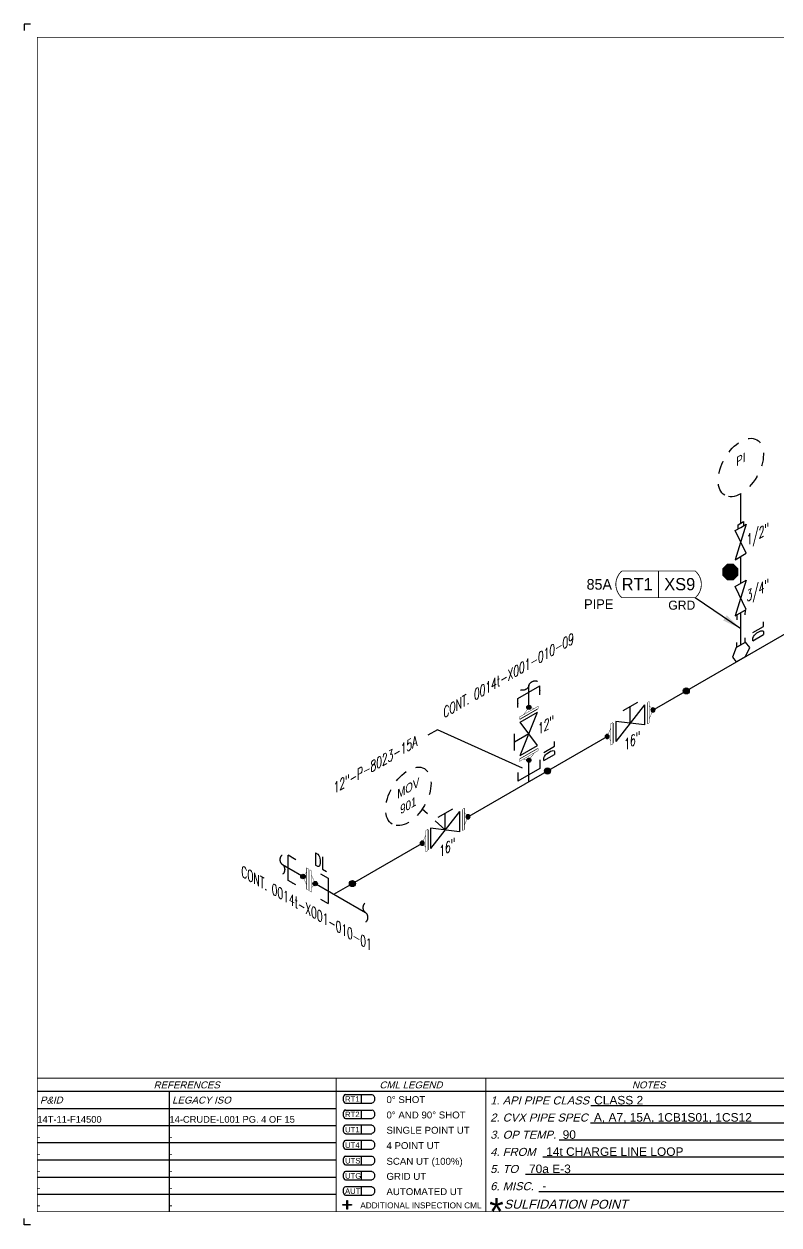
# Model space of a CAD drawing. Header units: inches. Extents: x 0 to 17.2, y 0 to 11.2.
# Drawn here: x 0 to 7.07, y 0 to 11.25 of the extents above; entities that cross this region are included whole.
import ezdxf
from ezdxf.enums import TextEntityAlignment as Align

# ---------------------------------------------------------------- set-up
doc = ezdxf.new("R2010")
doc.units = ezdxf.units.IN
doc.header["$MEASUREMENT"] = 0
doc.linetypes.add('HIDDEN2', pattern=[0.1875, 0.125, -0.0625])
for name, color, linetype in [('3', 1, 'Continuous'), ('BORDER', 3, 'Continuous'), ('BORDERTEXT', 7, 'Continuous'), ('COMP', 1, 'Continuous'), ('Continuation', 7, 'Continuous'), ('DL', 20, 'Continuous'), ('FITTINGS', 4, 'Continuous'), ('PART_PCML', 7, 'Continuous'), ('PART_SelectedCML_RT', 132, 'Continuous'), ('PIPE-ANNO', 150, 'HIDDEN2'), ('TEXT', 7, 'Continuous'), ('UNAS.PIPE', 251, 'Continuous'), ('WELD POINTS', 41, 'Continuous'), ('Welds', 7, 'Continuous')]:
    doc.layers.add(name, color=color, linetype=linetype)
doc.layers.add('PIPE', color=7, linetype='Continuous', lineweight=30)
doc.styles.add('CMLPAS', font='')
doc.styles.add('FEASStandard', font='arial.ttf')
doc.styles.add('ISO30', font='simplex.shx', dxfattribs={"width": 0.85, "oblique": 30, "height": 0.075})
doc.styles.add('ISO330', font='romand.shx', dxfattribs={"width": 0.85, "height": 0.05})
doc.styles.add('PART_Standard', font='romans', dxfattribs={"width": 0.8, "height": 0.09})
doc.styles.add('Richmond', font='arial.ttf')
doc.styles.add('SIMPLEX', font='ROMANS')
doc.styles.get("Standard").update_dxf_attribs({"font": 'arial.ttf'})
doc.styles.get('CMLPAS').set_extended_font_data('Cordia New')
doc.dimstyles.new('Richmond', dxfattribs={"dimtxt": 0.18, "dimasz": 0.18, "dimexe": 0.18, "dimexo": 0.0625, "dimgap": 0.09, "dimtad": 0, "dimtih": 1, "dimtoh": 1, "dimdec": 4, "dimzin": 0, "dimdsep": 46, "dimtxsty": 'Richmond', "dimcen": 0.09, "dimadec": 0, "dimazin": 0, "dimtfac": 1, "dimtdec": 4, "dimtofl": 0, "dimtmove": 0, "dimatfit": 3, "dimfxl": 1, "dimtolj": 1, "dimtzin": 0, "dimarcsym": 0})
doc.dimstyles.get("Standard").update_dxf_attribs({"dimtxt": 0.18, "dimasz": 0.18, "dimexe": 0.18, "dimexo": 0.0625, "dimgap": 0.09, "dimtad": 0, "dimtih": 1, "dimtoh": 1, "dimdec": 4, "dimzin": 0, "dimdsep": 46, "dimtxsty": 'Standard', "dimcen": 0.09, "dimadec": 0, "dimazin": 0, "dimtfac": 1, "dimtdec": 4, "dimtofl": 0, "dimtmove": 0, "dimatfit": 3, "dimfxl": 1, "dimtolj": 1, "dimtzin": 0, "dimarcsym": 0})

# ---------------------------------------------------------------- blocks, each defined once
blk = doc.blocks.new('Border')
h = blk.add_hatch(color=256)
h.dxf.hatch_style = 1
h.paths.add_polyline_path([(3.147, 0.317), (3.11, 0.317), (3.11, 0.31), (3.147, 0.31), (3.147, 0.273), (3.154, 0.273), (3.154, 0.31), (3.191, 0.31), (3.191, 0.317), (3.154, 0.317), (3.154, 0.354), (3.147, 0.354)])
blk.add_line((5.432, 1.244), (7.435, 1.244))
for points in [[(5.43, 1.083), (7.435, 1.083)], [(5.136, 0.922), (7.435, 0.922)], [(4.982, 0.762), (7.435, 0.762)], [(4.822, 0.601), (7.435, 0.601)], [(3.147, 0.317), (3.147, 0.354), (3.154, 0.354), (3.154, 0.317)], [(4.947, 0.44), (7.435, 0.44)], [(3.147, 0.31), (3.11, 0.31), (3.11, 0.317), (3.147, 0.317)], [(3.154, 0.31), (3.154, 0.273), (3.147, 0.273), (3.147, 0.31)], [(3.154, 0.317), (3.191, 0.317), (3.191, 0.31), (3.154, 0.31)]]:
    blk.add_lwpolyline(points)
at = {"layer": 'BORDER'}
for p, q in [((7.5, 1.375), (0.25, 1.375)), ((1.487, 0.25), (1.487, 1.375)), ((1.487, 1.214), (0.25, 1.214)), ((3.048, 1.214), (1.487, 1.214)), ((1.487, 1.054), (0.25, 1.054)), ((3.048, 1.054), (1.487, 1.054)), ((1.487, 0.893), (0.25, 0.893)), ((3.048, 0.893), (1.487, 0.893)), ((1.487, 0.732), (0.25, 0.732)), ((3.048, 0.732), (1.487, 0.732)), ((1.487, 0.571), (0.25, 0.571)), ((3.048, 0.571), (1.487, 0.571)), ((1.487, 0.411), (0.25, 0.411)), ((3.048, 0.411), (1.487, 0.411))]:
    blk.add_line(p, q, dxfattribs=at)
at = {"layer": 'BORDER', "const_width": 0.005}
blk.add_lwpolyline([(0.25, 0.25), (17.25, 0.25), (17.25, 11.25), (0.25, 11.25)], close=True, dxfattribs=at)
at = {"layer": 'BORDER', "const_width": 0.00833}
for points in [[(17.25, 1.5), (0.25, 1.5)], [(3.048, 0.25), (3.048, 1.5)], [(4.45, 0.25), (4.45, 1.5)]]:
    blk.add_lwpolyline(points, dxfattribs=at)
at = {"layer": 'BORDERTEXT', "color": 7, "linetype": 'Continuous'}
for p, q in [((3.137, 1.346), (3.383, 1.346)), ((3.137, 1.267), (3.383, 1.267)), ((3.137, 1.202), (3.383, 1.202)), ((3.137, 1.123), (3.383, 1.123))]:
    blk.add_line(p, q, dxfattribs=at)
at = {"layer": 'BORDERTEXT'}
for p, q in [((3.283, 1.346), (3.283, 1.267)), ((3.283, 1.202), (3.283, 1.123)), ((3.283, 1.059), (3.283, 0.98)), ((3.283, 1.059), (3.283, 0.98)), ((3.283, 0.915), (3.283, 0.836)), ((3.283, 0.915), (3.283, 0.836)), ((3.283, 0.768), (3.283, 0.689)), ((3.283, 0.768), (3.283, 0.689)), ((3.283, 0.626), (3.283, 0.548)), ((3.283, 0.626), (3.283, 0.548)), ((3.283, 0.483), (3.283, 0.405)), ((3.283, 0.483), (3.283, 0.405))]:
    blk.add_line(p, q, dxfattribs=at)
at = {"layer": 'BORDERTEXT', "color": 7}
for p, q in [((3.383, 1.059), (3.137, 1.059)), ((3.137, 0.98), (3.383, 0.98)), ((3.383, 0.915), (3.137, 0.915)), ((3.137, 0.836), (3.383, 0.836)), ((3.383, 0.768), (3.137, 0.768)), ((3.137, 0.689), (3.383, 0.689)), ((3.383, 0.626), (3.137, 0.626)), ((3.137, 0.548), (3.383, 0.548)), ((3.383, 0.483), (3.137, 0.483)), ((3.137, 0.405), (3.383, 0.405))]:
    blk.add_line(p, q, dxfattribs=at)
at = {"layer": 'BORDERTEXT'}
for centre in [(3.137, 1.307), (3.137, 1.163), (3.137, 1.02), (3.137, 0.876), (3.137, 0.729), (3.137, 0.587), (3.137, 0.444)]:
    blk.add_ellipse(centre, major_axis=(0, -0.0394), ratio=0.624439, start_param=3.141593, end_param=6.283185, dxfattribs=at)
at = {"layer": 'BORDERTEXT', "extrusion": (0, 0, -1)}
for centre in [(3.383, 1.307), (3.383, 1.163), (3.383, 1.02), (3.383, 0.876), (3.383, 0.729), (3.383, 0.587), (3.383, 0.444)]:
    blk.add_ellipse(centre, major_axis=(0, -0.0394), ratio=0.624439, start_param=3.141593, end_param=6.283185, dxfattribs=at)
at = {"layer": 'BORDERTEXT', "style": 'FEASStandard', "oblique": 15}
for s, p in [('REFERENCES', (1.649, 1.437)), ('CML LEGEND', (3.749, 1.437)), ('NOTES', (5.975, 1.437))]:
    blk.add_text(s, height=0.065, dxfattribs=at).set_placement(p, align=Align.MIDDLE)
for s, p in [('P&ID', (0.275, 1.295)), ('LEGACY ISO', (1.512, 1.295))]:
    blk.add_text(s, height=0.065, dxfattribs=at).set_placement(p, align=Align.MIDDLE_LEFT)
at = {"layer": 'BORDERTEXT', "style": 'FEASStandard'}
for s, height, p in [('RT1', 0.0518, (3.131, 1.279)), ('0%%D SHOT', 0.0648, (3.519, 1.267)), ('RT2', 0.0518, (3.131, 1.135)), ('0%%D AND 90%%D SHOT', 0.0648, (3.519, 1.123)), ('UT1', 0.0518, (3.131, 0.992)), ('SINGLE POINT UT', 0.0648, (3.519, 0.98)), ('4 POINT UT', 0.0648, (3.519, 0.836)), ('UT4', 0.0518, (3.131, 0.847)), ('UTS', 0.0518, (3.131, 0.701)), ('SCAN UT (100%%%)', 0.0648, (3.519, 0.689)), ('UTG', 0.0518, (3.131, 0.559)), ('GRID UT', 0.0648, (3.519, 0.548)), ('AUT', 0.0518, (3.131, 0.416)), ('AUTOMATED UT', 0.0648, (3.519, 0.405)), ('ADDITIONAL INSPECTION CML', 0.055, (3.274, 0.281))]:
    blk.add_text(s, height=height, dxfattribs=at).set_placement(p)
at = {"layer": 'BORDERTEXT', "style": 'FEASStandard', "oblique": 15}
for s, height, p in [('1. API PIPE CLASS', 0.075, (4.491, 1.254)), ('2. CVX PIPE SPEC', 0.075, (4.491, 1.094)), ('3. OP TEMP.', 0.075, (4.491, 0.933)), ('4. FROM ', 0.075, (4.491, 0.772)), ('5. TO ', 0.075, (4.491, 0.612)), ('6. MISC. ', 0.075, (4.491, 0.451)), ('SULFIDATION POINT', 0.08333, (4.619, 0.278))]:
    blk.add_text(s, height=height, dxfattribs=at).set_placement(p)
at = {"layer": 'BORDERTEXT', "insert": (4.481, 0.378), "char_height": 0.25, "attachment_point": 1, "style": 'FEASStandard'}
blk.add_mtext('*', dxfattribs=at)
blk = doc.blocks.new('BORDER TEXT')
at = {"layer": 'BORDERTEXT'}
for tag, p, height, style in [('API_PIPE_CLASS', (5.464, 1.254), 0.08, 'Richmond'), ('MATERIAL1', (12.263, 1.211), 0.08, 'Richmond'), ('P&ID_#1', (0.25, 1.083), 0.0625, 'FEASStandard'), ('LINE_#1', (1.487, 1.083), 0.0625, 'FEASStandard'), ('CVX_PIPE_SPEC', (5.462, 1.093), 0.08, 'Richmond'), ('OP_TEMP', (5.169, 0.932), 0.08, 'Richmond'), ('MATERIAL2', (12.263, 1.04), 0.08, 'Richmond'), ('P&ID_#2', (0.25, 0.922), 0.0625, 'FEASStandard'), ('LINE_#2', (1.487, 0.922), 0.0625, 'FEASStandard'), ('MATERIAL3', (12.263, 0.868), 0.08, 'Richmond'), ('P&ID_#3', (0.25, 0.762), 0.0625, 'FEASStandard'), ('LINE_#3', (1.487, 0.762), 0.0625, 'FEASStandard'), ('FROM', (5.015, 0.772), 0.08, 'Richmond'), ('TO', (4.854, 0.611), 0.08, 'Richmond'), ('MATERIAL4', (12.263, 0.696), 0.08, 'Richmond'), ('P&ID_#4', (0.25, 0.601), 0.0625, 'FEASStandard'), ('LINE_#4', (1.487, 0.601), 0.0625, 'FEASStandard'), ('MATERIAL5', (12.263, 0.525), 0.08, 'Richmond'), ('P&ID_#5', (0.25, 0.44), 0.0625, 'FEASStandard'), ('LINE_#5', (1.487, 0.44), 0.0625, 'FEASStandard'), ('MISC', (4.979, 0.451), 0.08, 'Richmond'), ('INSULATION', (12.928, 0.414), 0.0625, 'FEASStandard'), ('P&ID_#6', (0.25, 0.28), 0.0625, 'FEASStandard'), ('LINE_#6', (1.487, 0.28), 0.0625, 'FEASStandard'), ('PWHT', (12.928, 0.281), 0.0625, 'FEASStandard')]:
    blk.add_attdef(tag, p, '', height=height, dxfattribs=dict(at, style=style))
at = {"layer": 'BORDERTEXT', "style": 'FEASStandard'}
for tag, p in [('DR.BY', (11.075, 0.562)), ('DR.BY_DATE', (11.95, 0.562)), ('CHK_BY', (11.075, 0.354)), ('CHK._BY_DATE', (11.95, 0.354))]:
    blk.add_attdef(tag, text='', height=0.1, dxfattribs=at).set_placement(p, align=Align.MIDDLE_CENTER)
at = {"layer": 'BORDERTEXT', "style": 'PART_Standard', "width": 0.8}
for tag, p in [('PLANT_NUMBER', (13.938, 0.384)), ('SYSTEM_NUMBER', (14.812, 0.384)), ('CIRCUIT_NUMBER', (15.688, 0.384)), ('SHEET_NUMBER', (16.5, 0.384)), ('REVISION', (17.062, 0.384))]:
    blk.add_attdef(tag, text='', height=0.15, dxfattribs=at).set_placement(p, align=Align.MIDDLE_CENTER)
blk = doc.blocks.new('2_WELD_SINGLE_00')
at = {"linetype": 'ByBlock', "lineweight": -2}
h = blk.add_hatch(color=0, dxfattribs=at)
edge = h.paths.add_edge_path()
edge.add_arc((0, 0), 0.0286, 0, 360)
at = {"color": 0, "linetype": 'ByBlock', "lineweight": -2}
blk.add_circle((0, 0), 0.0286, dxfattribs=at)
blk = doc.blocks.new('1_BREAK-PIPE_PIPE_00')
at = {"color": 0, "linetype": 'ByBlock', "lineweight": -2}
for centre, major_axis in [((0.03, -0.092), (0, 0.101)), ((-0.03, 0.092), (0, -0.101))]:
    blk.add_ellipse(centre, major_axis=major_axis, ratio=0.711978, start_param=0.427466, end_param=3.141593, dxfattribs=at)
blk = doc.blocks.new('1_Tilde_00')
at = {"layer": 'PIPE-ANNO', "xscale": -0.5000000000000001, "yscale": 0.5, "zscale": 0.5}
blk.add_blockref('1_BREAK-PIPE_PIPE_00', (0, 0), dxfattribs=at)
blk = doc.blocks.new('1_Cont_330')
at = {"layer": 'Continuation', "style": 'PART_Standard', "oblique": 330, "width": 0.8}
blk.add_attdef('CONT.', (0, 0), '', height=0.09, rotation=330, dxfattribs=at)
blk = doc.blocks.new('AM9A04')
at = {"linetype": 'Continuous', "const_width": 0.01}
blk.add_lwpolyline([(0, -0.289), (0, 0.289), (-0.05, 0.318), (-0.05, -0.26)], close=True, dxfattribs=at)
at = {"const_width": 0.01}
blk.add_lwpolyline([(-0.05, -0.144), (-0.15, 0.087), (-0.05, 0.202)], dxfattribs=at)
blk = doc.blocks.new('3_VALVE_FLANGE_GATE_30')
at = {"color": 0, "linetype": 'ByBlock', "lineweight": -2}
blk.add_wipeout([(-0.162, -0.187), (-0.135, -0.172), (0, 0), (0.135, -0.016), (0.162, 0), (0.162, 0.187), (0.135, 0.172), (0, 0), (-0.135, 0.016), (-0.162, 0)], dxfattribs=at)
for p, q in [((0.135, 0.172), (-0.135, -0.172)), ((0.068, 0.195), (-0.068, 0.117)), ((0, 0), (0, 0.156)), ((0.135, 0.172), (0.135, -0.016)), ((0.162, 0.187), (0.162, 0)), ((-0.162, 0), (-0.162, -0.187)), ((-0.135, 0.016), (-0.135, -0.172)), ((0.135, -0.016), (-0.135, 0.016))]:
    blk.add_line(p, q, dxfattribs=at)
blk = doc.blocks.new('A09')
at = {"layer": 'Welds'}
h = blk.add_hatch(color=256, dxfattribs=at)
h.dxf.hatch_style = 1
h.paths.add_polyline_path([(-0.03, 0, 1), (0.03, 0, 1)])
blk.add_circle((0, 0), 0.03, dxfattribs=at)
blk = doc.blocks.new('*U14')
blk.add_wipeout([(0.052, -0.03), (0.017, -0.07), (0.017, -0.11), (0, -0.1), (0, 0.1), (0.017, 0.09), (0.017, 0.05)]).dxf.layer = 'COMP'
at = {"layer": '3', "xscale": 0.65, "yscale": 0.65, "zscale": 0.65}
blk.add_blockref('A09', (0.052, -0.03), dxfattribs=at)
at = {"layer": 'COMP', "xscale": 0.3466300616258731, "yscale": 0.3466300616258731, "zscale": 0.3466300616258731, "rotation": 180}
blk.add_blockref('AM9A04', (0, 0), dxfattribs=at)
blk = doc.blocks.new('1_Text_30')
at = {"layer": 'TEXT', "style": 'PART_Standard', "oblique": 30, "width": 0.8}
blk.add_attdef('TEXT', (0, 0), '', height=0.09, rotation=30, dxfattribs=at)
blk = doc.blocks.new('1_ID-BUBBLE_INSTRUMENT_30')
at = {"color": 0, "linetype": 'ByBlock', "lineweight": -2}
blk.add_ellipse((0, 0), major_axis=(-0.15, -0.26), ratio=0.57735, dxfattribs=at)
at = {"color": 0, "linetype": 'ByBlock', "lineweight": -2, "oblique": 30}
for tag, p in [('INST.TYPE', (-0.019, 0.067)), ('NUM', (-0.019, -0.094))]:
    blk.add_attdef(tag, text='', height=0.075, rotation=30, dxfattribs=at).set_placement(p, align=Align.MIDDLE_CENTER)
blk = doc.blocks.new('1_Cont_30')
at = {"layer": 'Continuation', "style": 'PART_Standard', "oblique": 30, "width": 0.8}
blk.add_attdef('CONT', (0, 0), '', height=0.09, rotation=30, dxfattribs=at)
blk = doc.blocks.new('1_Tilde_30')
at = {"layer": 'PIPE-ANNO', "xscale": -0.5000000000000001, "yscale": 0.5000000000000001, "zscale": 0.5000000000000001, "rotation": 114.4010914305396}
blk.add_blockref('1_BREAK-PIPE_PIPE_00', (0, 0), dxfattribs=at)
blk = doc.blocks.new('O-let 1')
at = {"layer": 'FITTINGS', "linetype": 'ByBlock'}
for p, q in [((-0.044, -0.025), (0.044, 0.025)), ((0.083, -0.026), (0.044, 0.025)), ((-0.044, -0.025), (-0.077, -0.115)), ((-0.043, -0.16), (0.044, -0.11)), ((0.044, -0.11), (0.083, -0.026)), ((-0.077, -0.115), (-0.043, -0.16))]:
    blk.add_line(p, q, dxfattribs=at)
blk = doc.blocks.new('2_SOCKET_SINGLE_30')
at = {"color": 0, "linetype": 'ByBlock', "lineweight": -2}
for p, q in [((0, 0.063), (0.054, 0.094)), ((0, 0.063), (0, -0.063)), ((0, -0.063), (0.054, -0.031))]:
    blk.add_line(p, q, dxfattribs=at)
blk = doc.blocks.new('DL_Vert_330')
at = {"layer": 'DL', "style": 'ISO30', "oblique": 330, "width": 0.85}
blk.add_text('DL', height=0.1, rotation=90, dxfattribs=at).set_placement((0, 0))
blk = doc.blocks.new('PART_PCML')
blk.add_hatch(color=0).paths.add_polyline_path([(-0.07, -0.029), (-0.029, -0.07), (0.029, -0.07), (0.07, -0.029), (0.07, 0.029), (0.029, 0.07), (-0.029, 0.07), (-0.07, 0.029)])
at = {"color": 7, "const_width": 0.009}
blk.add_lwpolyline([(-0.07, 0.029), (-0.029, 0.07), (0.029, 0.07), (0.07, 0.029), (0.07, -0.029), (0.029, -0.07), (-0.029, -0.07), (-0.07, -0.029), (-0.07, 0.029), (-0.029, 0.07)], dxfattribs=at)
at = {"color": 18, "true_color": 0x000000}
blk.add_lwpolyline([(-0.029, 0.07), (-0.07, 0.029), (-0.07, -0.029), (-0.029, -0.07), (0.029, -0.07), (0.07, -0.029), (0.07, 0.029), (0.029, 0.07)], close=True, dxfattribs=at)
at = {"color": 7, "true_color": 0xffffff, "style": 'SIMPLEX', "width": 0.8, "flags": 1}
for tag, p in [('CIRCUIT', (-0.094, 0.089)), ('DM', (-0.053, -0.133)), ('TYPE', (-0.075, -0.204))]:
    blk.add_attdef(tag, p, '', height=0.0586, dxfattribs=at)
at = {"color": 7, "true_color": 0xffffff, "style": 'SIMPLEX', "width": 0.8}
blk.add_attdef('DMDISP', text='', height=0.0586, dxfattribs=at).set_placement((0, 0), align=Align.MIDDLE_CENTER)
blk = doc.blocks.new('CMLPAS')
at = {"const_width": 0.008}
blk.add_lwpolyline([(0.063, 0.125, 0.454441), (0.063, -0.125), (0.75, -0.125, 0.454441), (0.75, 0.125)], format="xyb", close=True, dxfattribs=at)
blk.add_lwpolyline([(0.406, -0.125), (0.406, 0.125)], dxfattribs=at)
at = {"style": 'CMLPAS', "flags": 1}
for tag, p in [('STATE', (0.75, 0.623)), ('DL', (0.75, 0.482)), ('CIRCUIT', (0.75, 0.341)), ('SUBSINTERVAL(MONTHS)', (-0.025, -0.335)), ('OLD_ID', (0.75, -0.337)), ('OLD_NDE', (0.75, -0.478)), ('OLD_ENTY', (0.741, -0.636)), ('SIZE', (0.747, -0.761)), ('SPEC', (0.747, -0.902)), ('JUSTIFY', (0.747, -1.043)), ('COMMENTS', (0.747, -1.185)), ('OLD_ASSET', (0.75, -1.326)), ('SCHED', (0.737, -1.469)), ('NOM_THICK', (0.752, -1.61)), ('CORR_ALLOW', (0.763, -1.745)), ('TML_STATUS', (0.772, -1.878)), ('FLOW_ORDER', (0.778, -2.13))]:
    blk.add_attdef(tag, text='', height=0.1, dxfattribs=at).set_placement(p, align=Align.MIDDLE_RIGHT)
at = {"style": 'CMLPAS'}
for tag, height, p in [('CHILD', 0.25, (0.75, 0.269)), ('###', 0.115, (0.75, 0.002)), ('ACCESS', 0.085, (0.75, -0.195))]:
    blk.add_attdef(tag, text='', height=height, dxfattribs=at).set_placement(p, align=Align.MIDDLE_RIGHT)
at = {"color": 152, "style": 'CMLPAS'}
for tag, height, p in [('SPECIAL', 0.085, (0.405, 0.19)), ('DM-TYPE', 0.1, (-0.03, 0)), ('COMP', 0.09, (-0.017, -0.185))]:
    blk.add_attdef(tag, text='', height=height, dxfattribs=at).set_placement(p, align=Align.MIDDLE_RIGHT)
at = {"style": 'CMLPAS'}
blk.add_attdef('NDE', text='', height=0.115, dxfattribs=at).set_placement((0.206, 0.002), align=Align.MIDDLE_CENTER)
blk = doc.blocks.new('*U47')
at = {"color": 20, "linetype": 'ByBlock', "ltscale": 0.7}
blk.add_line((0.103, 0.122), (-0.103, 0.003), dxfattribs=at)
for points in [[(0.103, 0.204), (0.103, 0.122)], [(-0.103, 0.086), (-0.103, 0.003)]]:
    blk.add_leader(points, dimstyle='Richmond', override={"dimasz": 0.04, "dimgap": 0.09, "dimtad": 0}, dxfattribs=at)

msp = doc.modelspace()

# ---------------------------------------------------------------- linework, layer by layer
for p, q in [((0, 11.25), (0, 11.188)), ((0.062, 11.25), (0, 11.25)), ((6.712, 6.574), (6.712, 6.85)), ((0, 0), (0, 0.062)), ((0.062, 0), (0, 0))]:
    msp.add_line(p, q)
at = {"layer": 'FITTINGS', "linetype": 'ByBlock'}
for p, q in [((6.764, 6.564), (6.661, 6.232)), ((6.661, 6.505), (6.712, 6.535)), ((6.687, 6.56), (6.738, 6.589)), ((6.687, 6.52), (6.687, 6.56)), ((6.712, 6.535), (6.764, 6.564)), ((6.738, 6.589), (6.738, 6.549)), ((6.764, 6.292), (6.661, 6.505)), ((6.661, 6.232), (6.764, 6.292)), ((6.661, 5.98), (6.764, 6.039)), ((6.764, 6.039), (6.661, 5.707)), ((6.764, 5.766), (6.661, 5.98)), ((6.661, 5.707), (6.764, 5.766))]:
    msp.add_line(p, q, dxfattribs=at)
at = {"layer": 'PIPE', "linetype": 'Continuous'}
for p, q in [((6.713, 6.009), (6.713, 6.262)), ((6.713, 5.434), (6.713, 5.737))]:
    msp.add_line(p, q, dxfattribs=at)
at = {"layer": 'PIPE'}
for p, q in [((3.075, 3.198), (8.137, 6.121)), ((4.728, 4.153), (4.728, 4.789))]:
    msp.add_line(p, q, dxfattribs=at)
at = {"layer": 'UNAS.PIPE'}
for p, q in [((4.728, 4.789), (4.728, 5.053)), ((2.42, 3.376), (3.197, 2.927)), ((2.901, 3.098), (3.075, 3.198))]:
    msp.add_line(p, q, dxfattribs=at)
at = {"layer": 'UNAS.PIPE', "linetype": 'ByBlock', "ltscale": 0.7}
for p, q in [((2.474, 3.226), (2.474, 3.463)), ((2.847, 3.248), (2.847, 3.011))]:
    msp.add_line(p, q, dxfattribs=at)

# ---------------------------------------------------------------- block references
for name, p in [('1_Tilde_30', (4.728, 5.053)), ('1_Tilde_00', (2.42, 3.376)), ('1_Tilde_00', (3.197, 2.927))]:
    msp.add_blockref(name, p)
at = {"layer": 'BORDER'}
msp.add_blockref('Border', (-0.125, -0.125), dxfattribs=at)
at = {"layer": 'BORDERTEXT'}
ref = msp.add_blockref('BORDER TEXT', (-0.125, -0.125), dxfattribs=at)
ref.add_attrib('MISC', '-', (4.854, 0.326), dxfattribs={"height": 0.08, "style": 'Richmond'})
ref.add_attrib('TO', '70a E-3', (4.729, 0.486), dxfattribs={"height": 0.08, "style": 'Richmond'})
ref.add_attrib('FROM', '14t CHARGE LINE LOOP', (4.89, 0.647), dxfattribs={"height": 0.08, "style": 'Richmond'})
ref.add_attrib('OP_TEMP', '90', (5.044, 0.807), dxfattribs={"height": 0.08, "style": 'Richmond'})
ref.add_attrib('CVX_PIPE_SPEC', 'A, A7, 15A, 1CB1S01, 1CS12', (5.337, 0.968), dxfattribs={"height": 0.08, "style": 'Richmond'})
ref.add_attrib('API_PIPE_CLASS', 'CLASS 2', (5.339, 1.129), dxfattribs={"height": 0.08, "style": 'Richmond'})
ref.add_attrib('LINE_#6', '-', (1.362, 0.155), dxfattribs={"height": 0.0625, "style": 'FEASStandard'})
ref.add_attrib('LINE_#5', '-', (1.362, 0.315), dxfattribs={"height": 0.0625, "style": 'FEASStandard'})
ref.add_attrib('LINE_#4', '-', (1.362, 0.476), dxfattribs={"height": 0.0625, "style": 'FEASStandard'})
ref.add_attrib('LINE_#3', '-', (1.362, 0.637), dxfattribs={"height": 0.0625, "style": 'FEASStandard'})
ref.add_attrib('LINE_#2', '-', (1.362, 0.797), dxfattribs={"height": 0.0625, "style": 'FEASStandard'})
ref.add_attrib('LINE_#1', '14-CRUDE-L001 PG. 4 OF 15', (1.362, 0.958), dxfattribs={"height": 0.0625, "style": 'FEASStandard'})
ref.add_attrib('P&ID_#6', '-', (0.125, 0.155), dxfattribs={"height": 0.0625, "style": 'FEASStandard'})
ref.add_attrib('P&ID_#5', '-', (0.125, 0.315), dxfattribs={"height": 0.0625, "style": 'FEASStandard'})
ref.add_attrib('P&ID_#4', '-', (0.125, 0.476), dxfattribs={"height": 0.0625, "style": 'FEASStandard'})
ref.add_attrib('P&ID_#3', '-', (0.125, 0.637), dxfattribs={"height": 0.0625, "style": 'FEASStandard'})
ref.add_attrib('P&ID_#2', '-', (0.125, 0.797), dxfattribs={"height": 0.0625, "style": 'FEASStandard'})
ref.add_attrib('P&ID_#1', '14T-11-F14500', (0.125, 0.958), dxfattribs={"height": 0.0625, "style": 'FEASStandard'})
at = {"layer": 'DL'}
msp.add_blockref('DL_Vert_330', (6.925, 5.516), dxfattribs=at)
at = {"layer": 'FITTINGS'}
for p, xscale, yscale, zscale, rotation in [((6.713, 5.737), -0.713168504377533, 0.713168504377533, 0.713168504377533, 119.9952760451079), ((6.713, 5.434), -0.7131685043775329, 0.7131685043775329, 0.7131685043775329, 299.9952760451079)]:
    msp.add_blockref('2_SOCKET_SINGLE_30', p, dxfattribs=dict(at, xscale=xscale, yscale=yscale, zscale=zscale, rotation=rotation))
msp.add_blockref('O-let 1', (6.713, 5.434), dxfattribs=at)
at = {"layer": 'PART_PCML', "color": 13}
msp.add_blockref('PART_PCML', (6.614, 6.117), dxfattribs=at).add_auto_attribs({'DMDISP': '85A'})
at = {"layer": 'PART_SelectedCML_RT'}
msp.add_blockref('CMLPAS', (5.536, 6.001), dxfattribs=at).add_auto_attribs({'###': 'XS9', 'NDE': 'RT1', 'DM-TYPE': '85A', 'COMP': 'PIPE', 'ACCESS': 'GRD'})
at = {"layer": 'PIPE-ANNO'}
ref = msp.add_blockref('1_ID-BUBBLE_INSTRUMENT_30', (6.712, 7.095), dxfattribs=at)
ref.add_attrib('INST.TYPE', 'PI', dxfattribs={"layer": '0', "color": 0, "linetype": 'ByBlock', "lineweight": -2, "height": 0.075, "rotation": 30, "oblique": 30}).set_placement((6.694, 7.162), align=Align.MIDDLE_CENTER)
at = {"layer": 'TEXT'}
for p, values in [((6.768, 6.36), {'TEXT': '1/2"'}), ((6.768, 5.835), {'TEXT': '3/4"'}), ((2.9, 4.037), {'TEXT': '12"-P-8023-15A'})]:
    msp.add_blockref('1_Text_30', p, dxfattribs=at).add_auto_attribs(values)
at = {"layer": 'UNAS.PIPE', "rotation": 210.0000000000002}
msp.add_blockref('2_WELD_SINGLE_00', (3.075, 3.198), dxfattribs=at)
at = {"layer": 'WELD POINTS', "rotation": 119.9999999999968}
msp.add_blockref('2_WELD_SINGLE_00', (6.201, 5.003), dxfattribs=at)

# ---------------------------------------------------------------- leaders
at = {"layer": 'PART_SelectedCML_RT'}
msp.add_leader([(6.713, 5.585), (6.286, 5.876)], dimstyle='Standard', dxfattribs=at)
at = {"layer": 'UNAS.PIPE', "linetype": 'ByBlock', "ltscale": 0.7}
for points in [[(2.545, 3.422), (2.474, 3.463)], [(2.545, 3.185), (2.474, 3.226)], [(2.775, 3.052), (2.847, 3.011)]]:
    msp.add_leader(points, dimstyle='Richmond', override={"dimasz": 0.04, "dimgap": 0.09, "dimtad": 0}, dxfattribs=at)

# ---------------------------------------------------------------- next in the draw order: block references
at = {"layer": 'FITTINGS'}
for p in [(5.676, 4.7), (3.943, 3.7)]:
    msp.add_blockref('3_VALVE_FLANGE_GATE_30', p, dxfattribs=at)
at = {"layer": 'FITTINGS', "yscale": -1, "rotation": 299.9999999999999}
msp.add_blockref('3_VALVE_FLANGE_GATE_30', (4.728, 4.601), dxfattribs=at)

# ---------------------------------------------------------------- next in the draw order: wipeouts: each hides what was drawn before it
msp.add_wipeout([(2.646, 3.345), (2.646, 3.305), (2.612, 3.265), (2.646, 3.185), (2.646, 3.145), (2.692, 3.118), (2.692, 3.158), (2.727, 3.198), (2.692, 3.278), (2.692, 3.318)]).dxf.layer = 'UNAS.PIPE'

# ---------------------------------------------------------------- next in the draw order: hatches: boundary and pattern name
at = {"layer": 'UNAS.PIPE'}
h = msp.add_hatch(color=256, dxfattribs=at)
h.dxf.hatch_style = 1
h.paths.add_polyline_path([(2.591, 3.265, 1), (2.633, 3.265, 1)])
h = msp.add_hatch(color=256, dxfattribs=at)
h.dxf.hatch_style = 1
h.paths.add_polyline_path([(2.706, 3.198, 1), (2.748, 3.198, 1)])

# ---------------------------------------------------------------- next in the draw order: linework, layer by layer
at = {"layer": 'UNAS.PIPE', "linetype": 'Continuous', "const_width": 0.003}
msp.add_lwpolyline([(2.675, 3.128), (2.692, 3.118), (2.692, 3.318), (2.675, 3.328)], close=True, dxfattribs=at)
at = {"layer": 'UNAS.PIPE', "const_width": 0.003}
msp.add_lwpolyline([(2.692, 3.278), (2.727, 3.198), (2.692, 3.158)], dxfattribs=at)
at = {"layer": 'UNAS.PIPE'}
for centre in [(2.612, 3.265), (2.727, 3.198)]:
    msp.add_circle(centre, 0.021, dxfattribs=at)

# ---------------------------------------------------------------- next in the draw order: block references
at = {"layer": 'COMP', "ltscale": 0.65, "xscale": -1, "rotation": 180}
for p in [(5.838, 4.794), (4.106, 3.794)]:
    msp.add_blockref('*U14', p, dxfattribs=at)
at = {"layer": 'COMP', "ltscale": 0.65, "xscale": -1}
for p in [(5.513, 4.606), (3.781, 3.606)]:
    msp.add_blockref('*U14', p, dxfattribs=at)
at = {"layer": 'COMP', "ltscale": 0.65, "rotation": 300.0000000000001}
msp.add_blockref('*U14', (4.728, 4.414), dxfattribs=at)
at = {"layer": 'Continuation'}
msp.add_blockref('1_Cont_330', (2.034, 3.268), dxfattribs=at).add_auto_attribs({'CONT.': 'CONT. 0014t-X001-010-01'})
at = {"layer": 'TEXT'}
for p in [(5.621, 4.441), (3.889, 3.441)]:
    msp.add_blockref('1_Text_30', p, dxfattribs=at).add_auto_attribs({'TEXT': '16"'})
at = {"layer": 'UNAS.PIPE', "xscale": 0.3466300616258731, "yscale": 0.3466300616258731, "zscale": 0.3466300616258731}
msp.add_blockref('AM9A04', (2.664, 3.235), dxfattribs=at)

# ---------------------------------------------------------------- next in the draw order: texts
at = {"layer": 'UNAS.PIPE', "style": 'ISO330', "oblique": 330, "width": 0.85}
msp.add_text('DL', height=0.1, rotation=330, dxfattribs=at).set_placement((2.716, 3.378))

# ---------------------------------------------------------------- next in the draw order: leaders
at = {"layer": 'UNAS.PIPE', "linetype": 'ByBlock', "ltscale": 0.7}
msp.add_leader([(2.775, 3.289), (2.847, 3.248)], dimstyle='Richmond', override={"dimasz": 0.04, "dimgap": 0.09, "dimtad": 0}, dxfattribs=at)

# ---------------------------------------------------------------- next in the draw order: wipeouts: each hides what was drawn before it
msp.add_wipeout([(4.728, 4.849), (4.78, 4.839), (4.815, 4.859), (4.815, 4.839), (4.642, 4.739), (4.642, 4.759), (4.676, 4.779)]).dxf.layer = 'UNAS.PIPE'

# ---------------------------------------------------------------- next in the draw order: hatches: boundary and pattern name
at = {"layer": 'UNAS.PIPE'}
h = msp.add_hatch(color=256, dxfattribs=at)
h.dxf.hatch_style = 1
h.paths.add_polyline_path([(4.738, 4.832, 1), (4.719, 4.866, 1)])

# ---------------------------------------------------------------- next in the draw order: linework, layer by layer
at = {"layer": 'PIPE-ANNO'}
msp.add_line((3.943, 3.7), (3.729, 3.896), dxfattribs=at)
at = {"layer": 'UNAS.PIPE'}
msp.add_lwpolyline([(4.669, 4.28), (3.872, 4.639), (3.783, 4.587)], dxfattribs=at)
msp.add_circle((4.728, 4.849), 0.0195, dxfattribs=at)

# ---------------------------------------------------------------- next in the draw order: block references
msp.add_blockref('DL_Vert_330', (4.969, 4.394))
at = {"layer": 'Continuation'}
msp.add_blockref('1_Cont_30', (3.928, 4.745), dxfattribs=at).add_auto_attribs({'CONT': 'CONT. 0014t-X001-010-09'})
at = {"layer": 'DL', "rotation": 180}
msp.add_blockref('*U47', (4.728, 5.053), dxfattribs=at)
at = {"layer": 'DL'}
msp.add_blockref('*U47', (4.728, 4.153), dxfattribs=at)
at = {"layer": 'PIPE-ANNO'}
msp.add_blockref('1_ID-BUBBLE_INSTRUMENT_30', (3.599, 4.015), dxfattribs=at).add_auto_attribs({'INST.TYPE': 'MOV', 'NUM': '901'})
at = {"layer": 'TEXT'}
msp.add_blockref('1_Text_30', (4.814, 4.589), dxfattribs=at).add_auto_attribs({'TEXT': '12"'})
at = {"layer": 'UNAS.PIPE', "xscale": 0.3466300616258731, "yscale": 0.3466300616258731, "zscale": 0.3466300616258731, "rotation": 300.0000000000002}
msp.add_blockref('AM9A04', (4.728, 4.789), dxfattribs=at)
at = {"layer": 'WELD POINTS', "rotation": 119.9999999999968}
msp.add_blockref('2_WELD_SINGLE_00', (4.902, 4.253), dxfattribs=at)

doc.saveas('drawing.dxf')
